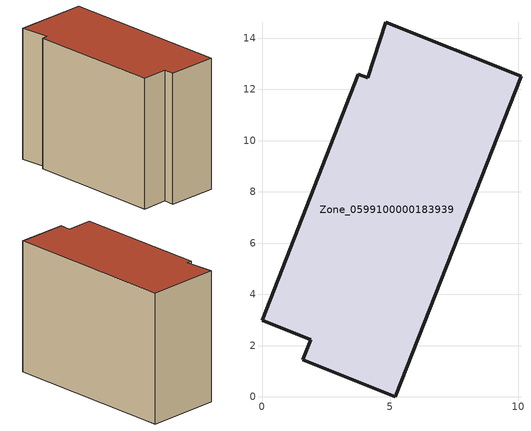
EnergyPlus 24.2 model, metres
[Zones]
Zone_0599100000183939
 floor ground (C_G): 4.82,14.62 10.11,12.51 5.19,0 1.58,1.45 1.9,2.24 0,2.98 3.76,12.59 4.12,12.45 z0
 wall outside (C_F): 1.9,2.24 1.58,1.45 5.19,0 10.11,12.51 4.82,14.62 4.12,12.45 3.76,12.59 0,2.98 1.9,2.24 z0:10.31
 roof outside (C_R): 10.11,12.51 4.82,14.62 4.12,12.45 3.76,12.59 0,2.98 1.9,2.24 1.58,1.45 5.19,0 z10.31
[BUILDING]
Pand.0599100000183939: North Axis=0; Terrain=City; Loads Convergence Tolerance Value=0.04; Temperature Convergence Tolerance Value=0.4; Solar Distribution=FullExterior; Maximum Number of Warmup Days=25; Minimum Number of Warmup Days=1
[Site:Location]
Rotterdam.The.Hague.AP_ZH_NLD Design_Conditions: Latitude=51.96; Longitude=4.45; Time Zone=1; Elevation=-4.5
[SITE:GROUNDTEMPERATURE:BUILDINGSURFACE]
18, 18, 18, 18, 18, 18, 18, 18, 18, 18, 18, 18
[MATERIAL] Thermal Absorptance=0.9; Solar Absorptance=0.7; Visible Absorptance=0.7
Name | Roughness | Thickness | Conductivity | Density | Specific Heat
G.TI.1946 | MediumSmooth | 0.15 | 1 | 540 | 1210
F.TI.1946 | Rough | 0.3 | 0.857143 | 1920 | 840
R.TI.1946 | MediumRough | 0.2 | 0.1 | 1500 | 1000
[CONSTRUCTION]
C_G: G.TI.1946
C_F: F.TI.1946
C_R: R.TI.1946
[ZONE]
Zone_0599100000183939: Type=1; Multiplier=1; Ceiling Height=Autocalculate; Volume=Autocalculate; Floor Area=autocalculate; Part of Total Floor Area=Yes
[ZONEINFILTRATION:DESIGNFLOWRATE]
Infil_Zone_0599100000183939: Zone or ZoneList or Space or SpaceList=Zone_0599100000183939; Schedule=AlwaysOn; Design Flow Rate Calculation Method=Flow/Area; Flow Rate per Floor Area=0.003; Constant Term Coefficient=1; Temperature Term Coefficient=0; Velocity Term Coefficient=0; Velocity Squared Term Coefficient=0
[HVACTEMPLATE:ZONE:IDEALLOADSAIRSYSTEM]
Zone_0599100000183939: Maximum Heating Supply Air Temperature=50; Minimum Cooling Supply Air Temperature=13; Maximum Heating Supply Air Humidity Ratio=0.0156; Minimum Cooling Supply Air Humidity Ratio=0.0077; Heating Limit=NoLimit; Cooling Limit=NoLimit; Dehumidification Control Type=ConstantSensibleHeatRatio; Cooling Sensible Heat Ratio=0.7; Dehumidification Setpoint=60; Humidification Control Type=None; Humidification Setpoint=30; Outdoor Air Method=None; Outdoor Air Flow Rate per Person=0.00944; Outdoor Air Flow Rate per Zone Floor Area=0; Outdoor Air Flow Rate per Zone=0; Demand Controlled Ventilation Type=None; Outdoor Air Economizer Type=NoEconomizer; Heat Recovery Type=None; Sensible Heat Recovery Effectiveness=0.7; Latent Heat Recovery Effectiveness=0.65
[ZONECONTROL:THERMOSTAT]
ThermostatControl_Zone_0599100000183939: Zone or ZoneList=Zone_0599100000183939; Control Type Schedule=DualSetpointControlType; Control 1=Thermostat_Zone_0599100000183939; Temperature Difference Between Cutout And Setpoint=0
[THERMOSTATSETPOINT:DUALSETPOINT]
Thermostat_Zone_0599100000183939: Heating Setpoint Temperature Schedule=HeatingSetpoint_Zone_0599100000183939; Cooling Setpoint Temperature Schedule=CoolingSetpoint_Zone_0599100000183939
[SCHEDULE:COMPACT]
HeatingSetpoint_Zone_0599100000183939: Through: 12/31, For: AllDays, Until: 24:00, 21
CoolingSetpoint_Zone_0599100000183939: Through: 12/31, For: AllDays, Until: 24:00, 24
DualSetpointControlType: Through: 12/31, For: AllDays, Until: 24:00, 4
AlwaysOn: Through: 12/31, For: AllDays, Until: 24:00, 1
